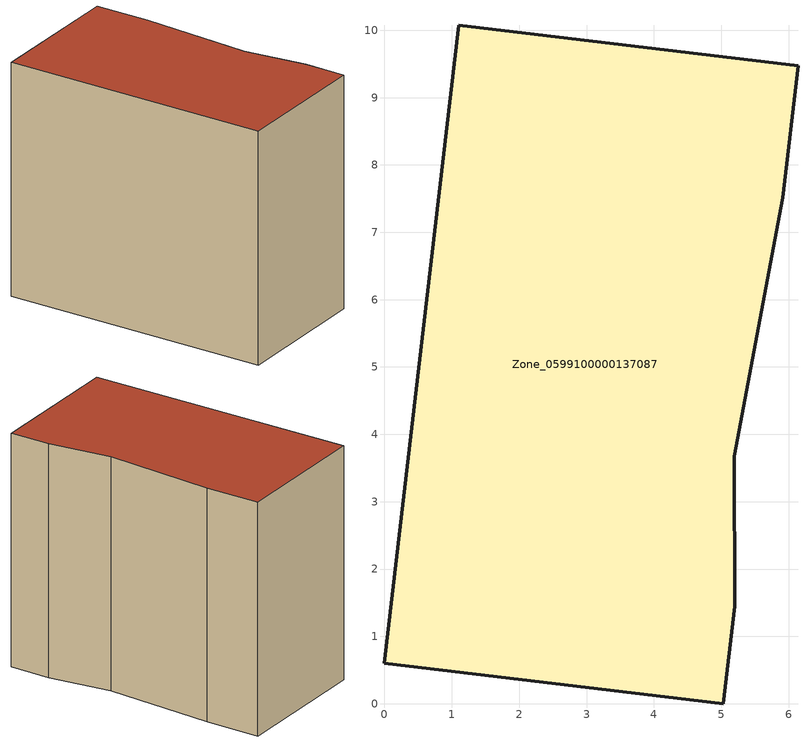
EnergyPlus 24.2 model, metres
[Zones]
Zone_0599100000137087
 floor ground (C_G): 1.1,10.07 6.14,9.47 5.91,7.51 5.2,3.68 5.2,1.45 5.03,0 0,0.6 z0
 wall outside (C_F): 6.14,9.47 1.1,10.07 0,0.6 5.03,0 5.2,1.45 5.2,3.68 5.91,7.51 6.14,9.47 z0:8.38
 roof outside (C_R): 5.2,1.45 5.2,3.68 5.91,7.51 6.14,9.47 1.1,10.07 0,0.6 5.03,0 z8.38
[BUILDING]
Pand.0599100000137087: North Axis=0; Terrain=City; Loads Convergence Tolerance Value=0.04; Temperature Convergence Tolerance Value=0.4; Solar Distribution=FullExterior; Maximum Number of Warmup Days=25; Minimum Number of Warmup Days=1
[Site:Location]
Rotterdam.The.Hague.AP_ZH_NLD Design_Conditions: Latitude=51.96; Longitude=4.45; Time Zone=1; Elevation=-4.5
[SITE:GROUNDTEMPERATURE:BUILDINGSURFACE]
18, 18, 18, 18, 18, 18, 18, 18, 18, 18, 18, 18
[MATERIAL] Thermal Absorptance=0.9; Solar Absorptance=0.7; Visible Absorptance=0.7
Name | Roughness | Thickness | Conductivity | Density | Specific Heat
G.TC.1975-1991 | MediumSmooth | 0.15 | 0.288461 | 540 | 1210
F.TC.1975-1991 | Rough | 0.3 | 0.230769 | 1920 | 840
R.TC.1975-1991 | MediumRough | 0.2 | 0.153846 | 1500 | 1000
[CONSTRUCTION]
C_G: G.TC.1975-1991
C_F: F.TC.1975-1991
C_R: R.TC.1975-1991
[ZONE]
Zone_0599100000137087: Type=1; Multiplier=1; Ceiling Height=Autocalculate; Volume=Autocalculate; Floor Area=autocalculate; Part of Total Floor Area=Yes
[ZONEINFILTRATION:DESIGNFLOWRATE]
Infil_Zone_0599100000137087: Zone or ZoneList or Space or SpaceList=Zone_0599100000137087; Schedule=AlwaysOn; Design Flow Rate Calculation Method=Flow/Area; Flow Rate per Floor Area=0.003; Constant Term Coefficient=1; Temperature Term Coefficient=0; Velocity Term Coefficient=0; Velocity Squared Term Coefficient=0
[HVACTEMPLATE:ZONE:IDEALLOADSAIRSYSTEM]
Zone_0599100000137087: Maximum Heating Supply Air Temperature=50; Minimum Cooling Supply Air Temperature=13; Maximum Heating Supply Air Humidity Ratio=0.0156; Minimum Cooling Supply Air Humidity Ratio=0.0077; Heating Limit=NoLimit; Cooling Limit=NoLimit; Dehumidification Control Type=ConstantSensibleHeatRatio; Cooling Sensible Heat Ratio=0.7; Dehumidification Setpoint=60; Humidification Control Type=None; Humidification Setpoint=30; Outdoor Air Method=None; Outdoor Air Flow Rate per Person=0.00944; Outdoor Air Flow Rate per Zone Floor Area=0; Outdoor Air Flow Rate per Zone=0; Demand Controlled Ventilation Type=None; Outdoor Air Economizer Type=NoEconomizer; Heat Recovery Type=None; Sensible Heat Recovery Effectiveness=0.7; Latent Heat Recovery Effectiveness=0.65
[ZONECONTROL:THERMOSTAT]
ThermostatControl_Zone_0599100000137087: Zone or ZoneList=Zone_0599100000137087; Control Type Schedule=DualSetpointControlType; Control 1=Thermostat_Zone_0599100000137087; Temperature Difference Between Cutout And Setpoint=0
[THERMOSTATSETPOINT:DUALSETPOINT]
Thermostat_Zone_0599100000137087: Heating Setpoint Temperature Schedule=HeatingSetpoint_Zone_0599100000137087; Cooling Setpoint Temperature Schedule=CoolingSetpoint_Zone_0599100000137087
[SCHEDULE:COMPACT]
HeatingSetpoint_Zone_0599100000137087: Through: 12/31, For: AllDays, Until: 24:00, 21
CoolingSetpoint_Zone_0599100000137087: Through: 12/31, For: AllDays, Until: 24:00, 24
DualSetpointControlType: Through: 12/31, For: AllDays, Until: 24:00, 4
AlwaysOn: Through: 12/31, For: AllDays, Until: 24:00, 1
